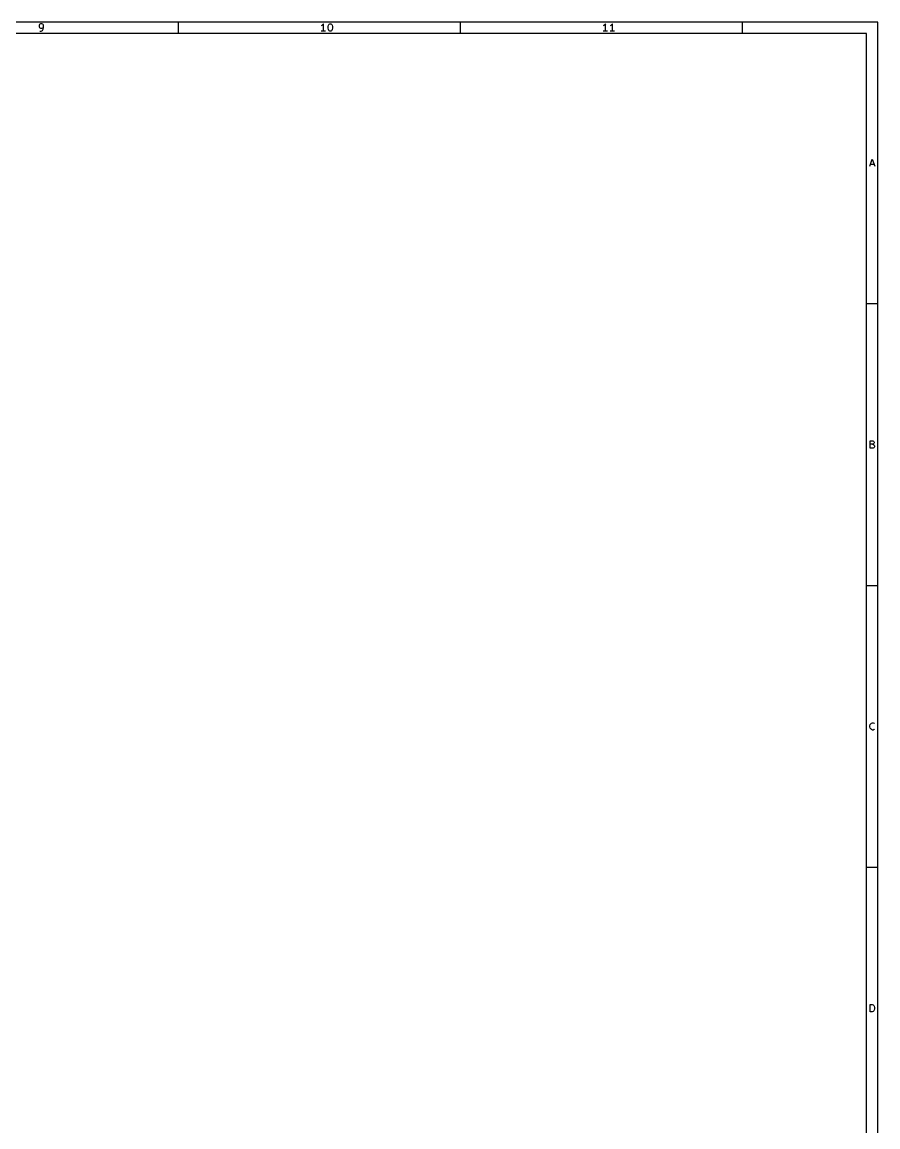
# Model space of a CAD drawing. Extents: x 0.4 to 23, y -16.1 to -0.4.
# Drawn here: x 17.02 to 22.99, y -8.11 to -0.39 of the extents above; entities that cross this region are included whole.
import ezdxf

# ---------------------------------------------------------------- set-up
doc = ezdxf.new("R2010")
doc.units = 0
doc.header["$MEASUREMENT"] = 0
doc.layers.add('BLACK', color=7, linetype='CONTINUOUS')

msp = doc.modelspace()

# ---------------------------------------------------------------- linework, layer by layer
at = {"layer": 'BLACK', "linetype": 'CONTINUOUS'}
for p, q in [((22.9923, -0.393701), (0.393701, -0.393701)), ((17.1411, -0.409917), (17.1387, -0.414792)), ((17.1387, -0.414792), (17.1387, -0.426978)), ((17.1387, -0.426978), (17.1411, -0.431852)), ((17.1436, -0.40748), (17.1411, -0.409917)), ((17.1411, -0.431852), (17.1436, -0.434289)), ((17.1484, -0.405043), (17.1436, -0.40748)), ((17.1436, -0.434289), (17.1484, -0.436727)), ((17.1436, -0.456224), (17.1533, -0.456224)), ((17.1582, -0.405043), (17.1484, -0.405043)), ((17.1484, -0.436727), (17.1582, -0.436727)), ((17.1533, -0.456224), (17.1582, -0.453787)), ((17.1631, -0.40748), (17.1582, -0.405043)), ((17.1582, -0.436727), (17.1631, -0.434289)), ((17.1582, -0.453787), (17.1606, -0.45135)), ((17.1606, -0.45135), (17.1655, -0.444038)), ((17.1655, -0.409917), (17.1631, -0.40748)), ((17.1631, -0.434289), (17.1655, -0.431852)), ((17.1679, -0.414792), (17.1655, -0.409917)), ((17.1655, -0.431852), (17.1679, -0.426978)), ((17.1655, -0.444038), (17.1679, -0.434289)), ((17.1679, -0.434289), (17.1679, -0.414792)), ((18.1102, -0.472441), (18.1102, -0.393701)), ((19.1121, -0.417229), (19.1072, -0.419666)), ((19.1364, -0.456224), (19.1072, -0.456224)), ((19.1169, -0.412355), (19.1121, -0.417229)), ((19.1218, -0.405043), (19.1169, -0.412355)), ((19.1218, -0.456224), (19.1218, -0.405043)), ((19.1559, -0.424541), (19.1584, -0.414792)), ((19.1559, -0.436727), (19.1559, -0.424541)), ((19.1584, -0.446475), (19.1559, -0.436727)), ((19.1584, -0.414792), (19.1608, -0.409917)), ((19.1608, -0.45135), (19.1584, -0.446475)), ((19.1608, -0.409917), (19.1632, -0.40748)), ((19.1632, -0.453787), (19.1608, -0.45135)), ((19.1632, -0.40748), (19.1681, -0.405043)), ((19.1681, -0.456224), (19.1632, -0.453787)), ((19.1681, -0.405043), (19.173, -0.405043)), ((19.173, -0.456224), (19.1681, -0.456224)), ((19.173, -0.405043), (19.1779, -0.40748)), ((19.1779, -0.453787), (19.173, -0.456224)), ((19.1779, -0.40748), (19.1803, -0.409917)), ((19.1803, -0.45135), (19.1779, -0.453787)), ((19.1803, -0.409917), (19.1827, -0.414792)), ((19.1827, -0.446475), (19.1803, -0.45135)), ((19.1827, -0.414792), (19.1852, -0.424541)), ((19.1852, -0.436727), (19.1827, -0.446475)), ((19.1852, -0.424541), (19.1852, -0.436727)), ((20.0787, -0.472441), (20.0787, -0.393701)), ((21.0806, -0.417229), (21.0757, -0.419666)), ((21.1049, -0.456224), (21.0757, -0.456224)), ((21.0854, -0.412355), (21.0806, -0.417229)), ((21.0903, -0.405043), (21.0854, -0.412355)), ((21.0903, -0.456224), (21.0903, -0.405043)), ((21.1293, -0.417229), (21.1244, -0.419666)), ((21.1537, -0.456224), (21.1244, -0.456224)), ((21.1342, -0.412355), (21.1293, -0.417229)), ((21.1391, -0.405043), (21.1342, -0.412355)), ((21.1391, -0.456224), (21.1391, -0.405043)), ((22.0472, -0.472441), (22.0472, -0.393701)), ((22.9923, -16.1413), (22.9923, -0.393701)), ((22.9136, -0.472441), (0.472441, -0.472441)), ((22.9136, -16.0626), (22.9136, -0.472441)), ((22.9359, -1.40111), (22.9529, -1.34993)), ((22.9407, -1.38648), (22.9651, -1.38648)), ((22.9529, -1.34993), (22.97, -1.40111)), ((22.9923, -2.3622), (22.9136, -2.3622)), ((22.9395, -3.36961), (22.9395, -3.31843)), ((22.9395, -3.31843), (22.9566, -3.31843)), ((22.9566, -3.3428), (22.9395, -3.3428)), ((22.959, -3.36961), (22.9395, -3.36961)), ((22.9566, -3.31843), (22.9615, -3.32087)), ((22.9615, -3.34036), (22.9566, -3.3428)), ((22.9566, -3.3428), (22.9639, -3.34524)), ((22.9639, -3.36717), (22.959, -3.36961)), ((22.9615, -3.32087), (22.9639, -3.3233)), ((22.9639, -3.33793), (22.9615, -3.34036)), ((22.9639, -3.3233), (22.9663, -3.32818)), ((22.9663, -3.33305), (22.9639, -3.33793)), ((22.9639, -3.34524), (22.9663, -3.34768)), ((22.9663, -3.36474), (22.9639, -3.36717)), ((22.9663, -3.32818), (22.9663, -3.33305)), ((22.9663, -3.34768), (22.9688, -3.35255)), ((22.9688, -3.35986), (22.9663, -3.36474)), ((22.9688, -3.35255), (22.9688, -3.35986)), ((22.9923, -4.33071), (22.9136, -4.33071)), ((22.9371, -5.30887), (22.9395, -5.29912)), ((22.9371, -5.31618), (22.9371, -5.30887)), ((22.9395, -5.32593), (22.9371, -5.31618)), ((22.9395, -5.29912), (22.942, -5.29424)), ((22.942, -5.29424), (22.9468, -5.28937)), ((22.9468, -5.28937), (22.9541, -5.28693)), ((22.9541, -5.28693), (22.959, -5.28693)), ((22.959, -5.28693), (22.9663, -5.28937)), ((22.9663, -5.28937), (22.9688, -5.29181)), ((22.942, -5.3308), (22.9395, -5.32593)), ((22.9468, -5.33568), (22.942, -5.3308)), ((22.9541, -5.33811), (22.9468, -5.33568)), ((22.959, -5.33811), (22.9541, -5.33811)), ((22.9663, -5.33568), (22.959, -5.33811)), ((22.9688, -5.33324), (22.9663, -5.33568)), ((22.9923, -6.29921), (22.9136, -6.29921)), ((22.9395, -7.30662), (22.9395, -7.25544)), ((22.9395, -7.25544), (22.9517, -7.25544)), ((22.9517, -7.30662), (22.9395, -7.30662)), ((22.9517, -7.25544), (22.959, -7.25787)), ((22.959, -7.30418), (22.9517, -7.30662)), ((22.959, -7.25787), (22.9639, -7.26275)), ((22.9639, -7.29931), (22.959, -7.30418)), ((22.9639, -7.26275), (22.9663, -7.26762)), ((22.9663, -7.29443), (22.9639, -7.29931)), ((22.9663, -7.26762), (22.9688, -7.27737)), ((22.9688, -7.28468), (22.9663, -7.29443)), ((22.9688, -7.27737), (22.9688, -7.28468))]:
    msp.add_line(p, q, dxfattribs=at)

doc.saveas('drawing.dxf')
